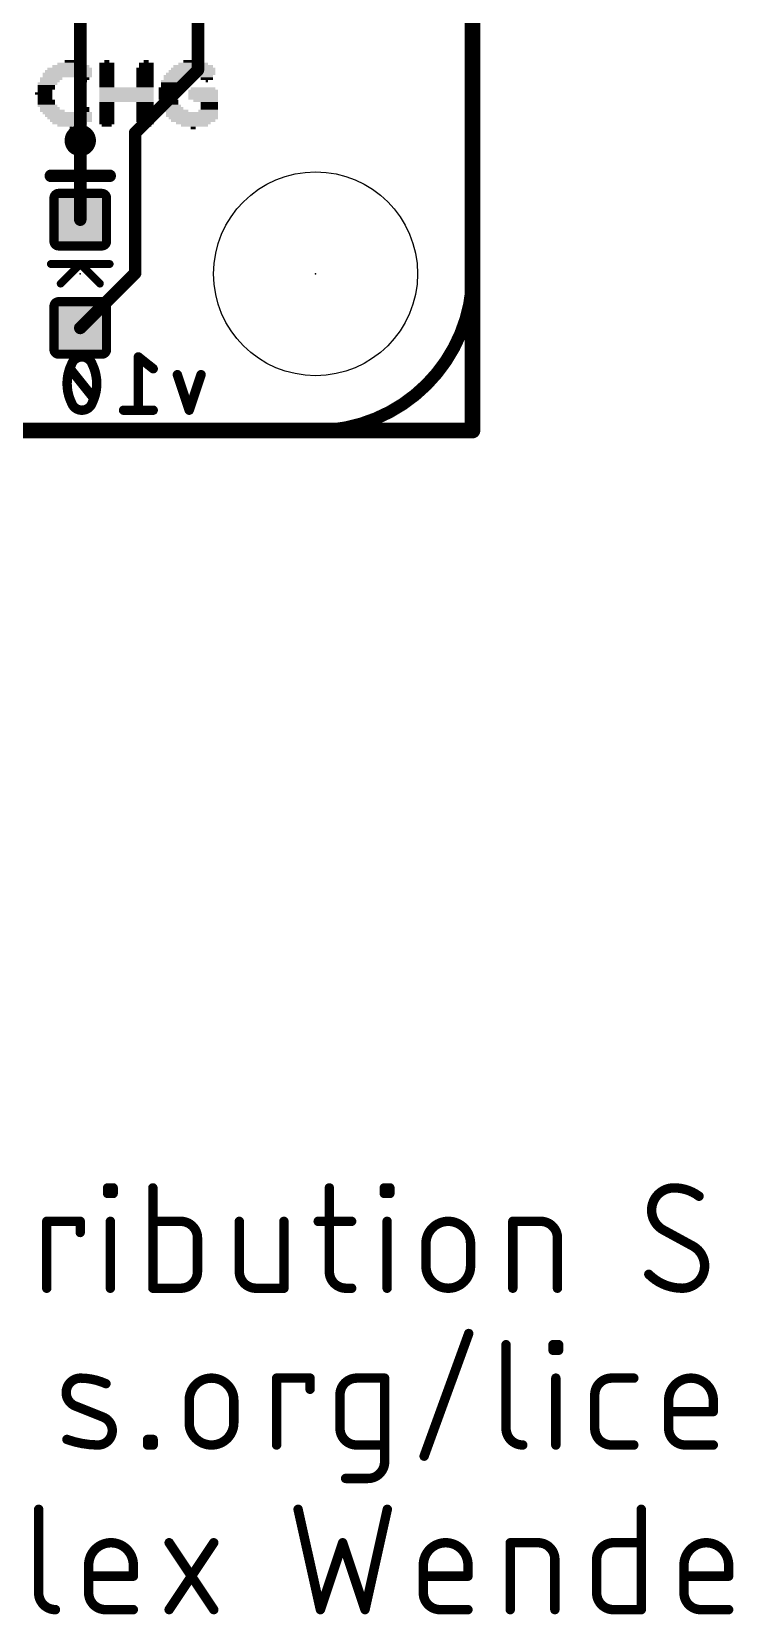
# Model space of a CAD drawing. Extents: x -33 to 53.6, y -19.6 to 58.5.
# Drawn here: x 15.72 to 27.08, y -19.18 to 6.46 of the extents above; entities that cross this region are included whole.
import ezdxf

# ---------------------------------------------------------------- set-up
doc = ezdxf.new("R2010")
doc.units = 0
for name, color, linetype in [('1', 12, 'CONTINUOUS'), ('16', 132, 'CONTINUOUS'), ('18', 110, 'CONTINUOUS'), ('20', 31, 'CONTINUOUS'), ('21', 41, 'CONTINUOUS'), ('23', 53, 'CONTINUOUS'), ('51', 53, 'CONTINUOUS')]:
    doc.layers.add(name, color=color, linetype=linetype)

# ---------------------------------------------------------------- blocks, each defined once
blk = doc.blocks.new('RECT160000X160000R30')
at = {"const_width": 0.15}
blk.add_lwpolyline([(0.425, -0.35), (0.425, 0.35, 0.4142), (0.35, 0.425), (-0.35, 0.425, 0.4142), (-0.425, 0.35), (-0.425, -0.35, 0.4142), (-0.35, -0.425), (0.35, -0.425, 0.4142)], format="xyb", close=True, dxfattribs=at)
blk.add_solid([(-0.3754, -0.3754), (0.3754, -0.3754), (-0.3754, 0.3754), (0.3754, 0.3754)])
blk = doc.blocks.new('RECT')
blk.add_solid([(-0.5, -0.5), (0.5, -0.5), (-0.5, 0.5), (0.5, 0.5)])
blk = doc.blocks.new('ROUNDV')
at = {"const_width": 0.5}
blk.add_lwpolyline([(0, -0.25, 1), (0, 0.25, 1), (0, -0.25)], format="xyb", dxfattribs=at)

msp = doc.modelspace()

# ---------------------------------------------------------------- linework, layer by layer
at = {"layer": '1'}
for points, const_width in [([(22.86, 0), (22.86, 53.213)], 0.254), ([(18.415, 5.842), (18.415, 9.564)], 0.2032), ([(17.399, 4.826), (18.415, 5.842)], 0.2032), ([(17.399, 2.552), (17.399, 4.826)], 0.2032), ([(16.51, 4.699), (16.51, 3.417)], 0.2032), ([(16.51, 1.663), (17.399, 2.552)], 0.2032), ([(0, 0), (22.86, 0)], 0.254)]:
    msp.add_lwpolyline(points, dxfattribs=dict(at, const_width=const_width))
for points, const_width in [([(18.4509, 5.8061, 1), (18.3791, 5.8779)], 0.1016), ([(18.3642, 5.842, 1), (18.4658, 5.842)], 0.1016), ([(17.4498, 4.826, 1), (17.3482, 4.826)], 0.1016), ([(17.3631, 4.8619, 1), (17.4349, 4.7901)], 0.1016), ([(16.5608, 4.699, 1), (16.4592, 4.699)], 0.1016), ([(16.4592, 3.417, 1), (16.5608, 3.417)], 0.1016), ([(17.3482, 2.552, 1), (17.4498, 2.552)], 0.1016), ([(17.4349, 2.5161, 1), (17.3631, 2.5879)], 0.1016), ([(16.4741, 1.6989, 1), (16.5459, 1.6271)], 0.1016), ([(22.7965, 0, 1), (22.9235, 0)], 0.127), ([(22.86, -0.0635, 1), (22.86, 0.0635)], 0.127)]:
    msp.add_lwpolyline(points, format="xyb", dxfattribs=dict(at, const_width=const_width))
at = {"layer": '16'}
for points, const_width in [([(22.86, 0), (22.86, 53.213)], 0.254), ([(16.51, 7.112), (16.51, 4.699)], 0.2032), ([(16.7284, 0.5221), (16.3446, 1.0019)], 0.1524), ([(17.6908, 1.0019), (17.4509, 1.1938)], 0.1524), ([(17.4509, 1.1938), (17.4509, 0.3302)], 0.1524), ([(18.2739, 0.3302), (18.082, 0.9059)], 0.1524), ([(18.4658, 0.9059), (18.2739, 0.3302)], 0.1524), ([(17.6908, 0.3302), (17.211, 0.3302)], 0.1524), ([(0, 0), (22.86, 0)], 0.254)]:
    msp.add_lwpolyline(points, dxfattribs=dict(at, const_width=const_width))
for points, const_width in [([(16.4592, 4.699, 1), (16.5608, 4.699)], 0.1016), ([(16.3686, 1.0739, 0.1139), (16.2966, 0.762)], 0.1524), ([(16.3744, 1.0257, 1), (16.3149, 0.9781)], 0.0762), ([(16.5365, 1.1938, 0.3205), (16.3686, 1.0739)], 0.1524), ([(16.3326, 1.0862, 1), (16.4046, 1.0615)], 0.0762), ([(16.4029, 1.0572, 1), (16.3344, 1.0905)], 0.0762), ([(16.7045, 1.0739, 0.3205), (16.5365, 1.1938)], 0.1524), ([(16.5365, 1.2319, 1), (16.5365, 1.1557)], 0.0762), ([(16.5365, 1.1557, 1), (16.5365, 1.2319)], 0.0762), ([(16.7764, 0.762, 0.1139), (16.7045, 1.0739)], 0.1524), ([(16.7387, 1.0905, 1), (16.6702, 1.0572)], 0.0762), ([(16.6684, 1.0615, 1), (16.7405, 1.0862)], 0.0762), ([(17.4747, 1.2236, 1), (17.4271, 1.164)], 0.0762), ([(17.489, 1.1938, 1), (17.4128, 1.1938)], 0.0762), ([(17.667, 0.9721, 1), (17.7146, 1.0316)], 0.0762), ([(16.2966, 0.762, 0.1139), (16.3686, 0.4501)], 0.1524), ([(16.3347, 0.762, 1), (16.2585, 0.762)], 0.0762), ([(16.2585, 0.762, 1), (16.3347, 0.762)], 0.0762), ([(16.7045, 0.4501, 0.1139), (16.7764, 0.762)], 0.1524), ([(16.8145, 0.762, 1), (16.7383, 0.762)], 0.0762), ([(16.7383, 0.762, 1), (16.8145, 0.762)], 0.0762), ([(18.1181, 0.918, 1), (18.0458, 0.8939)], 0.0762), ([(18.5019, 0.8939, 1), (18.4297, 0.918)], 0.0762), ([(16.3686, 0.4501, 0.3205), (16.5365, 0.3302)], 0.1524), ([(16.4046, 0.4625, 1), (16.3326, 0.4378)], 0.0762), ([(16.5365, 0.3302, 0.3205), (16.7045, 0.4501)], 0.1524), ([(16.7405, 0.4378, 1), (16.6684, 0.4625)], 0.0762), ([(16.6987, 0.4983, 1), (16.7582, 0.5459)], 0.0762), ([(16.3344, 0.4334, 1), (16.4029, 0.4668)], 0.0762), ([(16.5365, 0.3683, 1), (16.5365, 0.2921)], 0.0762), ([(16.5365, 0.2921, 1), (16.5365, 0.3683)], 0.0762), ([(16.6702, 0.4668, 1), (16.7387, 0.4334)], 0.0762), ([(17.211, 0.3683, 1), (17.211, 0.2921)], 0.0762), ([(17.4128, 0.3302, 1), (17.489, 0.3302)], 0.0762), ([(17.6908, 0.2921, 1), (17.6908, 0.3683)], 0.0762), ([(18.2377, 0.3422, 1), (18.31, 0.3182)], 0.0762), ([(18.2377, 0.3182, 1), (18.31, 0.3422)], 0.0762), ([(22.7965, 0, 1), (22.9235, 0)], 0.127), ([(22.86, -0.0635, 1), (22.86, 0.0635)], 0.127)]:
    msp.add_lwpolyline(points, format="xyb", dxfattribs=dict(at, const_width=const_width))
at = {"layer": '20', "const_width": 0.2032}
for points in [[(22.86, 2.54), (22.86, 55.88)], [(2.54, 0), (20.32, 0)]]:
    msp.add_lwpolyline(points, dxfattribs=at)
at = {"layer": '20'}
for points, const_width in [([(20.32, 0, 0.4142), (22.86, 2.54)], 0.2032), ([(22.9108, 2.54, 1), (22.8092, 2.54)], 0.1016), ([(22.8092, 2.54, 1), (22.9108, 2.54)], 0.1016), ([(20.32, 0.0508, 1), (20.32, -0.0508)], 0.1016), ([(20.32, -0.0508, 1), (20.32, 0.0508)], 0.1016)]:
    msp.add_lwpolyline(points, format="xyb", dxfattribs=dict(at, const_width=const_width))
msp.add_circle((20.32, 2.54), 1.651, dxfattribs=at)
at = {"layer": '21', "const_width": 0.2032}
msp.add_lwpolyline([(16.0338, 4.1275), (16.9863, 4.1275)], dxfattribs=at)
at = {"layer": '21', "const_width": 0.1016}
for points in [[(16.0338, 4.1783, 1), (16.0338, 4.0767)], [(16.9863, 4.0767, 1), (16.9863, 4.1783)]]:
    msp.add_lwpolyline(points, format="xyb", dxfattribs=at)
at = {"layer": '23'}
for p in [(16.51, 2.54), (20.32, 2.54)]:
    msp.add_point(p, dxfattribs=at)
at = {"layer": '51'}
for points, const_width in [([(16.0338, 2.7305, 1), (16.0338, 2.667)], 0.0635), ([(16.51, 2.7305, 1), (16.51, 2.667)], 0.0635), ([(16.5325, 2.7212, 1), (16.4875, 2.6763)], 0.0635), ([(16.5325, 2.6763, 1), (16.4875, 2.7212)], 0.0635), ([(16.51, 2.667, 1), (16.51, 2.7305)], 0.0635), ([(16.9863, 2.667, 1), (16.9863, 2.7305)], 0.0635), ([(16.17, 2.4037, 1), (16.215, 2.3588)], 0.0635), ([(16.805, 2.3588, 1), (16.85, 2.4037)], 0.0635), ([(16.9904, -12.2682, 1), (16.9142, -12.2682)], 0.0762), ([(16.9523, -12.2301, 1), (16.9523, -12.3063)], 0.0762), ([(16.9523, -12.3204, 1), (16.9523, -12.3966)], 0.0762), ([(17.0807, -12.2682, 1), (17.0045, -12.2682)], 0.0762), ([(17.0426, -12.3063, 1), (17.0426, -12.2301)], 0.0762), ([(17.0426, -12.3966, 1), (17.0426, -12.3204)], 0.0762), ([(17.7237, -12.2682, 1), (17.6475, -12.2682)], 0.0762), ([(20.5809, -12.2682, 1), (20.5047, -12.2682)], 0.0762), ([(21.4713, -12.2682, 1), (21.3951, -12.2682)], 0.0762), ([(21.4332, -12.2301, 1), (21.4332, -12.3063)], 0.0762), ([(21.4332, -12.3204, 1), (21.4332, -12.3966)], 0.0762), ([(21.5616, -12.2682, 1), (21.4854, -12.2682)], 0.0762), ([(21.5235, -12.3063, 1), (21.5235, -12.2301)], 0.0762), ([(21.5235, -12.3966, 1), (21.5235, -12.3204)], 0.0762), ([(26.1226, -12.2682, 0.4142), (25.7613, -12.6294)], 0.1524), ([(26.529, -12.4037, 0.1623), (26.1226, -12.2682)], 0.1524), ([(26.1226, -12.2301, 1), (26.1226, -12.3063)], 0.0762), ([(26.1226, -12.3063, 1), (26.1226, -12.2301)], 0.0762), ([(16.9142, -12.3585, 1), (16.9904, -12.3585)], 0.0762), ([(17.0045, -12.3585, 1), (17.0807, -12.3585)], 0.0762), ([(21.3951, -12.3585, 1), (21.4713, -12.3585)], 0.0762), ([(21.4854, -12.3585, 1), (21.5616, -12.3585)], 0.0762), ([(25.7613, -12.6294, 0.2656), (25.942, -12.9455)], 0.1524), ([(25.7994, -12.6294, 1), (25.7232, -12.6294)], 0.0762), ([(26.5061, -12.4341, 1), (26.5518, -12.3732)], 0.0762), ([(16.0054, -12.8101, 1), (15.9292, -12.8101)], 0.0762), ([(15.9673, -12.772, 1), (15.9673, -12.8482)], 0.0762), ([(16.5473, -12.8101, 1), (16.4711, -12.8101)], 0.0762), ([(16.5092, -12.8482, 1), (16.5092, -12.772)], 0.0762), ([(17.0355, -12.8101, 1), (16.9593, -12.8101)], 0.0762), ([(17.6856, -12.772, 1), (17.6856, -12.8482)], 0.0762), ([(18.4081, -13.081, 0.4142), (18.1372, -12.8101)], 0.1524), ([(18.1372, -12.772, 1), (18.1372, -12.8482)], 0.0762), ([(18.1372, -12.8482, 1), (18.1372, -12.772)], 0.0762), ([(19.1232, -12.8101, 1), (19.047, -12.8101)], 0.0762), ([(19.8457, -12.8101, 1), (19.7695, -12.8101)], 0.0762), ([(20.3622, -12.772, 1), (20.3622, -12.8482)], 0.0762), ([(20.904, -12.8482, 1), (20.904, -12.772)], 0.0762), ([(21.5165, -12.8101, 1), (21.4403, -12.8101)], 0.0762), ([(22.8296, -13.1713, 1), (22.1071, -13.1713)], 0.1524), ([(23.552, -12.8101, 1), (23.4758, -12.8101)], 0.0762), ([(23.5139, -12.772, 1), (23.5139, -12.8482)], 0.0762), ([(24.2364, -13.081, 0.4142), (23.9655, -12.8101)], 0.1524), ([(23.9655, -12.772, 1), (23.9655, -12.8482)], 0.0762), ([(23.9655, -12.8482, 1), (23.9655, -12.772)], 0.0762), ([(25.7232, -12.6294, 1), (25.7994, -12.6294)], 0.0762), ([(16.4711, -12.9907, 1), (16.5473, -12.9907)], 0.0762), ([(18.4462, -13.081, 1), (18.37, -13.081)], 0.0762), ([(18.37, -13.081, 1), (18.4462, -13.081)], 0.0762), ([(24.2745, -13.081, 1), (24.1983, -13.081)], 0.0762), ([(24.1983, -13.081, 1), (24.2745, -13.081)], 0.0762), ([(25.9602, -12.9121, 1), (25.9237, -12.979)], 0.0762), ([(25.9226, -12.9784, 1), (25.9613, -12.9127)], 0.0762), ([(22.1452, -13.1713, 1), (22.069, -13.1713)], 0.0762), ([(22.069, -13.1713, 1), (22.1452, -13.1713)], 0.0762), ([(22.8677, -13.1713, 1), (22.7915, -13.1713)], 0.0762), ([(22.7915, -13.1713, 1), (22.8677, -13.1713)], 0.0762), ([(26.458, -13.1836, 1), (26.4193, -13.2493)], 0.0762), ([(26.6193, -13.5326, 0.2656), (26.4387, -13.2165)], 0.1524), ([(26.4204, -13.2499, 1), (26.4569, -13.183)], 0.0762), ([(18.1372, -13.8938, 0.4142), (18.4081, -13.6229)], 0.1524), ([(18.4462, -13.6229, 1), (18.37, -13.6229)], 0.0762), ([(18.37, -13.6229, 1), (18.4462, -13.6229)], 0.0762), ([(19.0851, -13.6229, 0.4142), (19.356, -13.8938)], 0.1524), ([(19.1232, -13.6229, 1), (19.047, -13.6229)], 0.0762), ([(19.047, -13.6229, 1), (19.1232, -13.6229)], 0.0762), ([(20.5428, -13.6229, 0.4142), (20.8137, -13.8938)], 0.1524), ([(20.5809, -13.6229, 1), (20.5047, -13.6229)], 0.0762), ([(20.5047, -13.6229, 1), (20.5809, -13.6229)], 0.0762), ([(22.1071, -13.5326, 1), (22.8296, -13.5326)], 0.1524), ([(22.1452, -13.5326, 1), (22.069, -13.5326)], 0.0762), ([(22.069, -13.5326, 1), (22.1452, -13.5326)], 0.0762), ([(22.8677, -13.5326, 1), (22.7915, -13.5326)], 0.0762), ([(22.7915, -13.5326, 1), (22.8677, -13.5326)], 0.0762), ([(26.2581, -13.8938, 0.4142), (26.6193, -13.5326)], 0.1524), ([(26.6574, -13.5326, 1), (26.5812, -13.5326)], 0.0762), ([(26.5812, -13.5326, 1), (26.6574, -13.5326)], 0.0762), ([(17.6856, -13.8557, 1), (17.6856, -13.9319)], 0.0762), ([(18.1372, -13.8557, 1), (18.1372, -13.9319)], 0.0762), ([(18.1372, -13.9319, 1), (18.1372, -13.8557)], 0.0762), ([(19.356, -13.8557, 1), (19.356, -13.9319)], 0.0762), ([(19.356, -13.9319, 1), (19.356, -13.8557)], 0.0762), ([(19.8076, -13.9319, 1), (19.8076, -13.8557)], 0.0762), ([(20.8137, -13.8557, 1), (20.8137, -13.9319)], 0.0762), ([(20.8137, -13.9319, 1), (20.8137, -13.8557)], 0.0762), ([(20.904, -13.9319, 1), (20.904, -13.8557)], 0.0762), ([(25.7432, -13.6412, 1), (25.6891, -13.6949)], 0.0762), ([(25.7162, -13.668, 0.2), (26.2581, -13.8938)], 0.1524), ([(26.2581, -13.8557, 1), (26.2581, -13.9319)], 0.0762), ([(26.2581, -13.9319, 1), (26.2581, -13.8557)], 0.0762), ([(15.9292, -13.8938, 1), (16.0054, -13.8938)], 0.0762), ([(16.9593, -13.8938, 1), (17.0355, -13.8938)], 0.0762), ([(17.6475, -13.8938, 1), (17.7237, -13.8938)], 0.0762), ([(19.7695, -13.8938, 1), (19.8457, -13.8938)], 0.0762), ([(21.4403, -13.8938, 1), (21.5165, -13.8938)], 0.0762), ([(23.4758, -13.8938, 1), (23.552, -13.8938)], 0.0762), ([(24.1983, -13.8938, 1), (24.2745, -13.8938)], 0.0762), ([(22.8358, -14.6406, 1), (22.7642, -14.6146)], 0.0762), ([(23.4419, -14.8082, 1), (23.3657, -14.8082)], 0.0762), ([(24.2032, -14.8082, 1), (24.127, -14.8082)], 0.0762), ([(24.1651, -14.7701, 1), (24.1651, -14.8463)], 0.0762), ([(24.1651, -14.8604, 1), (24.1651, -14.9366)], 0.0762), ([(24.127, -14.8985, 1), (24.2032, -14.8985)], 0.0762), ([(24.2935, -14.8082, 1), (24.2173, -14.8082)], 0.0762), ([(24.2173, -14.8985, 1), (24.2935, -14.8985)], 0.0762), ([(24.2554, -14.8463, 1), (24.2554, -14.7701)], 0.0762), ([(24.2554, -14.9366, 1), (24.2554, -14.8604)], 0.0762), ([(16.5197, -15.3501, 0.8318), (16.4294, -15.8016)], 0.1524), ([(16.9261, -15.4404, 0.1026), (16.5197, -15.3501)], 0.1524), ([(16.5203, -15.312, 1), (16.5192, -15.3882)], 0.0762), ([(16.5192, -15.3882, 1), (16.5203, -15.312)], 0.0762), ([(16.9105, -15.4751, 1), (16.9418, -15.4056)], 0.0762), ([(18.9964, -15.7113, 1), (18.2739, -15.7113)], 0.1524), ([(19.7273, -15.3501, 1), (19.6511, -15.3501)], 0.0762), ([(19.6892, -15.312, 1), (19.6892, -15.3882)], 0.0762), ([(20.2692, -15.3501, 1), (20.193, -15.3501)], 0.0762), ([(20.2311, -15.3882, 1), (20.2311, -15.312)], 0.0762), ([(20.9864, -15.3501, 0.4142), (20.7155, -15.621)], 0.1524), ([(20.9864, -15.312, 1), (20.9864, -15.3882)], 0.0762), ([(20.9864, -15.3882, 1), (20.9864, -15.312)], 0.0762), ([(21.476, -15.3501, 1), (21.3998, -15.3501)], 0.0762), ([(21.4379, -15.3882, 1), (21.4379, -15.312)], 0.0762), ([(24.2484, -15.3501, 1), (24.1722, -15.3501)], 0.0762), ([(25.1117, -15.3501, 0.4142), (24.8408, -15.621)], 0.1524), ([(25.1117, -15.312, 1), (25.1117, -15.3882)], 0.0762), ([(25.1117, -15.3882, 1), (25.1117, -15.312)], 0.0762), ([(25.4729, -15.3882, 1), (25.4729, -15.312)], 0.0762), ([(26.7599, -15.7113, 1), (26.0374, -15.7113)], 0.1524), ([(18.312, -15.7113, 1), (18.2358, -15.7113)], 0.0762), ([(19.0345, -15.7113, 1), (18.9583, -15.7113)], 0.0762), ([(20.193, -15.5307, 1), (20.2692, -15.5307)], 0.0762), ([(20.7536, -15.621, 1), (20.6774, -15.621)], 0.0762), ([(20.6774, -15.621, 1), (20.7536, -15.621)], 0.0762), ([(24.8789, -15.621, 1), (24.8027, -15.621)], 0.0762), ([(24.8027, -15.621, 1), (24.8789, -15.621)], 0.0762), ([(26.0755, -15.7113, 1), (25.9993, -15.7113)], 0.0762), ([(26.798, -15.7113, 1), (26.7218, -15.7113)], 0.0762), ([(16.4436, -15.7663, 1), (16.4153, -15.837)], 0.0762), ([(16.4153, -15.837, 1), (16.4436, -15.7662)], 0.0762), ([(18.2358, -15.7113, 1), (18.312, -15.7113)], 0.0762), ([(18.9583, -15.7113, 1), (19.0345, -15.7113)], 0.0762), ([(25.9993, -15.7113, 1), (26.0755, -15.7113)], 0.0762), ([(26.0374, -15.8538, 1), (26.0374, -15.93)], 0.0762), ([(26.7218, -15.7113, 1), (26.798, -15.7113)], 0.0762), ([(26.7218, -15.8919, 1), (26.798, -15.8919)], 0.0762), ([(26.7599, -15.93, 1), (26.7599, -15.8538)], 0.0762), ([(16.7907, -16.4338, 0.8318), (16.881, -15.9822)], 0.1524), ([(16.8951, -15.9469, 1), (16.8668, -16.0176)], 0.0762), ([(16.8668, -16.0176, 1), (16.8951, -15.9469)], 0.0762), ([(18.2739, -16.0726, 1), (18.9964, -16.0726)], 0.1524), ([(18.312, -16.0726, 1), (18.2358, -16.0726)], 0.0762), ([(18.2358, -16.0726, 1), (18.312, -16.0726)], 0.0762), ([(19.0345, -16.0726, 1), (18.9583, -16.0726)], 0.0762), ([(18.9583, -16.0726, 1), (19.0345, -16.0726)], 0.0762), ([(20.7155, -16.1629, 0.4142), (20.9864, -16.4338)], 0.1524), ([(20.7536, -16.1629, 1), (20.6774, -16.1629)], 0.0762), ([(20.6774, -16.1629, 1), (20.7536, -16.1629)], 0.0762), ([(23.4038, -16.1629, 0.4142), (23.6747, -16.4338)], 0.1524), ([(23.4419, -16.1629, 1), (23.3657, -16.1629)], 0.0762), ([(23.3657, -16.1629, 1), (23.4419, -16.1629)], 0.0762), ([(24.8408, -16.1629, 0.4142), (25.1117, -16.4338)], 0.1524), ([(24.8789, -16.1629, 1), (24.8027, -16.1629)], 0.0762), ([(24.8027, -16.1629, 1), (24.8789, -16.1629)], 0.0762), ([(26.0374, -16.1629, 0.4142), (26.3083, -16.4338)], 0.1524), ([(26.0755, -16.1629, 1), (25.9993, -16.1629)], 0.0762), ([(25.9993, -16.1629, 1), (26.0755, -16.1629)], 0.0762), ([(16.3068, -16.3076, 1), (16.281, -16.3793)], 0.0762), ([(16.2939, -16.3435, 0.083), (16.7907, -16.4338)], 0.1524), ([(16.7912, -16.3957, 1), (16.7901, -16.4719)], 0.0762), ([(16.7901, -16.4719, 1), (16.7912, -16.3957)], 0.0762), ([(17.6381, -16.3435, 1), (17.5619, -16.3435)], 0.0762), ([(17.6, -16.3054, 1), (17.6, -16.3816)], 0.0762), ([(17.6, -16.3957, 1), (17.6, -16.4719)], 0.0762), ([(17.5619, -16.4338, 1), (17.6381, -16.4338)], 0.0762), ([(17.7284, -16.3435, 1), (17.6522, -16.3435)], 0.0762), ([(17.6522, -16.4338, 1), (17.7284, -16.4338)], 0.0762), ([(17.6903, -16.3816, 1), (17.6903, -16.3054)], 0.0762), ([(17.6903, -16.4719, 1), (17.6903, -16.3957)], 0.0762), ([(19.6511, -16.4338, 1), (19.7273, -16.4338)], 0.0762), ([(20.9864, -16.3957, 1), (20.9864, -16.4719)], 0.0762), ([(20.9864, -16.4719, 1), (20.9864, -16.3957)], 0.0762), ([(21.4379, -16.4719, 1), (21.4379, -16.3957)], 0.0762), ([(23.6747, -16.4719, 1), (23.6747, -16.3957)], 0.0762), ([(24.1722, -16.4338, 1), (24.2484, -16.4338)], 0.0762), ([(25.1117, -16.3957, 1), (25.1117, -16.4719)], 0.0762), ([(25.1117, -16.4719, 1), (25.1117, -16.3957)], 0.0762), ([(25.4729, -16.4719, 1), (25.4729, -16.3957)], 0.0762), ([(26.3083, -16.3957, 1), (26.3083, -16.4719)], 0.0762), ([(26.3083, -16.4719, 1), (26.3083, -16.3957)], 0.0762), ([(26.7599, -16.4719, 1), (26.7599, -16.3957)], 0.0762), ([(21.167, -16.9757, 0.4142), (21.4379, -16.7047)], 0.1524), ([(21.476, -16.7047, 1), (21.3998, -16.7047)], 0.0762), ([(22.0417, -16.6014, 1), (22.1133, -16.6274)], 0.0762), ([(20.8058, -16.9376, 1), (20.8058, -17.0138)], 0.0762), ([(21.167, -16.9376, 1), (21.167, -17.0138)], 0.0762), ([(21.167, -17.0138, 1), (21.167, -16.9376)], 0.0762), ([(21.3998, -16.7047, 1), (21.476, -16.7047)], 0.0762), ([(15.8745, -17.4752, 1), (15.7983, -17.4752)], 0.0762), ([(20.0738, -17.4669, 1), (19.9995, -17.4835)], 0.0762), ([(21.5188, -17.4835, 1), (21.4444, -17.4669)], 0.0762), ([(25.6321, -17.4752, 1), (25.5559, -17.4752)], 0.0762), ([(17.3689, -18.3783, 1), (16.6464, -18.3783)], 0.1524), ([(17.9807, -17.9959, 1), (17.9173, -18.0382)], 0.0762), ([(18.7032, -18.0382, 1), (18.6398, -17.9959)], 0.0762), ([(20.7953, -18.005, 1), (20.723, -18.0291)], 0.0762), ([(20.7953, -18.0291, 1), (20.723, -18.005)], 0.0762), ([(22.7877, -18.3783, 1), (22.0652, -18.3783)], 0.1524), ([(23.5101, -18.0171, 1), (23.4339, -18.0171)], 0.0762), ([(23.472, -17.979, 1), (23.472, -18.0552)], 0.0762), ([(24.1945, -18.288, 0.4142), (23.9236, -18.0171)], 0.1524), ([(23.9236, -17.979, 1), (23.9236, -18.0552)], 0.0762), ([(23.9236, -18.0552, 1), (23.9236, -17.979)], 0.0762), ([(25.1424, -18.0171, 0.4142), (24.8715, -18.288)], 0.1524), ([(25.1424, -17.979, 1), (25.1424, -18.0552)], 0.0762), ([(25.1424, -18.0552, 1), (25.1424, -17.979)], 0.0762), ([(25.594, -18.0552, 1), (25.594, -17.979)], 0.0762), ([(27.0081, -18.3783, 1), (26.2857, -18.3783)], 0.1524), ([(16.6845, -18.3783, 1), (16.6083, -18.3783)], 0.0762), ([(16.6083, -18.3783, 1), (16.6845, -18.3783)], 0.0762), ([(17.407, -18.3783, 1), (17.3308, -18.3783)], 0.0762), ([(17.3308, -18.3783, 1), (17.407, -18.3783)], 0.0762), ([(22.1033, -18.3783, 1), (22.0271, -18.3783)], 0.0762), ([(22.0271, -18.3783, 1), (22.1033, -18.3783)], 0.0762), ([(22.8258, -18.3783, 1), (22.7496, -18.3783)], 0.0762), ([(22.7496, -18.3783, 1), (22.8258, -18.3783)], 0.0762), ([(24.2326, -18.288, 1), (24.1564, -18.288)], 0.0762), ([(24.1564, -18.288, 1), (24.2326, -18.288)], 0.0762), ([(24.9096, -18.288, 1), (24.8334, -18.288)], 0.0762), ([(24.8334, -18.288, 1), (24.9096, -18.288)], 0.0762), ([(26.3238, -18.3783, 1), (26.2476, -18.3783)], 0.0762), ([(26.2476, -18.3783, 1), (26.3238, -18.3783)], 0.0762), ([(27.0462, -18.3783, 1), (26.97, -18.3783)], 0.0762), ([(26.97, -18.3783, 1), (27.0462, -18.3783)], 0.0762), ([(16.6464, -18.5208, 1), (16.6464, -18.597)], 0.0762), ([(17.3308, -18.5589, 1), (17.407, -18.5589)], 0.0762), ([(17.3689, -18.597, 1), (17.3689, -18.5208)], 0.0762), ([(22.0652, -18.5208, 1), (22.0652, -18.597)], 0.0762), ([(22.7496, -18.5589, 1), (22.8258, -18.5589)], 0.0762), ([(22.7877, -18.597, 1), (22.7877, -18.5208)], 0.0762), ([(26.2857, -18.5208, 1), (26.2857, -18.597)], 0.0762), ([(26.97, -18.5589, 1), (27.0462, -18.5589)], 0.0762), ([(27.0081, -18.597, 1), (27.0081, -18.5208)], 0.0762), ([(15.8364, -18.8299, 0.4142), (16.1074, -19.1008)], 0.1524), ([(15.8745, -18.8299, 1), (15.7983, -18.8299)], 0.0762), ([(15.7983, -18.8299, 1), (15.8745, -18.8299)], 0.0762), ([(16.6464, -18.8299, 0.4142), (16.9173, -19.1008)], 0.1524), ([(16.6845, -18.8299, 1), (16.6083, -18.8299)], 0.0762), ([(16.6083, -18.8299, 1), (16.6845, -18.8299)], 0.0762), ([(22.0652, -18.8299, 0.4142), (22.3362, -19.1008)], 0.1524), ([(22.1033, -18.8299, 1), (22.0271, -18.8299)], 0.0762), ([(22.0271, -18.8299, 1), (22.1033, -18.8299)], 0.0762), ([(24.8715, -18.8299, 0.4142), (25.1424, -19.1008)], 0.1524), ([(24.9096, -18.8299, 1), (24.8334, -18.8299)], 0.0762), ([(24.8334, -18.8299, 1), (24.9096, -18.8299)], 0.0762), ([(26.2857, -18.8299, 0.4142), (26.5566, -19.1008)], 0.1524), ([(26.3238, -18.8299, 1), (26.2476, -18.8299)], 0.0762), ([(26.2476, -18.8299, 1), (26.3238, -18.8299)], 0.0762), ([(16.1074, -19.1389, 1), (16.1074, -19.0627)], 0.0762), ([(16.9173, -19.0627, 1), (16.9173, -19.1389)], 0.0762), ([(16.9173, -19.1389, 1), (16.9173, -19.0627)], 0.0762), ([(17.3689, -19.1389, 1), (17.3689, -19.0627)], 0.0762), ([(17.9173, -19.0797, 1), (17.9807, -19.1219)], 0.0762), ([(18.6398, -19.1219, 1), (18.7032, -19.0797)], 0.0762), ([(20.3617, -19.0888, 1), (20.434, -19.1128)], 0.0762), ([(20.3607, -19.1091, 1), (20.4351, -19.0925)], 0.0762), ([(21.0832, -19.0925, 1), (21.1576, -19.1091)], 0.0762), ([(21.0842, -19.1128, 1), (21.1565, -19.0888)], 0.0762), ([(22.3362, -19.0627, 1), (22.3362, -19.1389)], 0.0762), ([(22.3362, -19.1389, 1), (22.3362, -19.0627)], 0.0762), ([(22.7877, -19.1389, 1), (22.7877, -19.0627)], 0.0762), ([(23.4339, -19.1008, 1), (23.5101, -19.1008)], 0.0762), ([(24.1564, -19.1008, 1), (24.2326, -19.1008)], 0.0762), ([(25.1424, -19.0627, 1), (25.1424, -19.1389)], 0.0762), ([(25.1424, -19.1389, 1), (25.1424, -19.0627)], 0.0762), ([(25.5559, -19.1008, 1), (25.6321, -19.1008)], 0.0762), ([(25.594, -19.1389, 1), (25.594, -19.0627)], 0.0762), ([(26.5566, -19.0627, 1), (26.5566, -19.1389)], 0.0762), ([(26.5566, -19.1389, 1), (26.5566, -19.0627)], 0.0762), ([(27.0081, -19.1389, 1), (27.0081, -19.0627)], 0.0762)]:
    msp.add_lwpolyline(points, format="xyb", dxfattribs=dict(at, const_width=const_width))
for points, const_width in [([(16.0338, 2.6987), (16.51, 2.6987)], 0.127), ([(16.51, 2.6987), (16.1925, 2.3813)], 0.127), ([(16.51, 2.6987), (16.9863, 2.6987)], 0.127), ([(16.51, 2.6987), (16.8275, 2.3813)], 0.127), ([(16.9523, -12.3585), (16.9523, -12.2682)], 0.1524), ([(16.9523, -12.2682), (17.0426, -12.2682)], 0.1524), ([(17.0426, -12.3585), (16.9523, -12.3585)], 0.1524), ([(17.0426, -12.2682), (17.0426, -12.3585)], 0.1524), ([(17.6856, -12.2682), (17.6856, -13.8938)], 0.1524), ([(20.5428, -12.2682), (20.5428, -13.6229)], 0.1524), ([(21.4332, -12.3585), (21.4332, -12.2682)], 0.1524), ([(21.4332, -12.2682), (21.5235, -12.2682)], 0.1524), ([(21.5235, -12.3585), (21.4332, -12.3585)], 0.1524), ([(21.5235, -12.2682), (21.5235, -12.3585)], 0.1524), ([(15.9673, -13.8938), (15.9673, -12.8101)], 0.1524), ([(15.9673, -12.8101), (16.5092, -12.8101)], 0.1524), ([(16.5092, -12.8101), (16.5092, -12.9907)], 0.1524), ([(16.9974, -13.8938), (16.9974, -12.8101)], 0.1524), ([(18.1372, -12.8101), (17.6856, -12.8101)], 0.1524), ([(19.0851, -12.8101), (19.0851, -13.6229)], 0.1524), ([(19.8076, -13.8938), (19.8076, -12.8101)], 0.1524), ([(20.3622, -12.8101), (20.904, -12.8101)], 0.1524), ([(21.4784, -13.8938), (21.4784, -12.8101)], 0.1524), ([(23.5139, -13.8938), (23.5139, -12.8101)], 0.1524), ([(23.5139, -12.8101), (23.9655, -12.8101)], 0.1524), ([(18.4081, -13.6229), (18.4081, -13.081)], 0.1524), ([(24.2364, -13.081), (24.2364, -13.8938)], 0.1524), ([(26.4387, -13.2165), (25.942, -12.9455)], 0.1524), ([(22.1071, -13.5326), (22.1071, -13.1713)], 0.1524), ([(22.8296, -13.1713), (22.8296, -13.5326)], 0.1524), ([(17.6856, -13.8938), (18.1372, -13.8938)], 0.1524), ([(19.356, -13.8938), (19.8076, -13.8938)], 0.1524), ([(20.8137, -13.8938), (20.904, -13.8938)], 0.1524), ([(22.0775, -16.6144), (22.8, -14.6276)], 0.1524), ([(23.4038, -14.8082), (23.4038, -16.1629)], 0.1524), ([(24.1651, -14.8985), (24.1651, -14.8082)], 0.1524), ([(24.1651, -14.8082), (24.2554, -14.8082)], 0.1524), ([(24.2554, -14.8985), (24.1651, -14.8985)], 0.1524), ([(24.2554, -14.8082), (24.2554, -14.8985)], 0.1524), ([(19.6892, -16.4338), (19.6892, -15.3501)], 0.1524), ([(19.6892, -15.3501), (20.2311, -15.3501)], 0.1524), ([(20.2311, -15.3501), (20.2311, -15.5307)], 0.1524), ([(20.9864, -15.3501), (21.4379, -15.3501)], 0.1524), ([(21.4379, -15.3501), (21.4379, -16.7047)], 0.1524), ([(24.2103, -16.4338), (24.2103, -15.3501)], 0.1524), ([(25.1117, -15.3501), (25.4729, -15.3501)], 0.1524), ([(18.2739, -16.0726), (18.2739, -15.7113)], 0.1524), ([(18.9964, -15.7113), (18.9964, -16.0726)], 0.1524), ([(20.7155, -16.1629), (20.7155, -15.621)], 0.1524), ([(24.8408, -16.1629), (24.8408, -15.621)], 0.1524), ([(26.0374, -16.1629), (26.0374, -15.7113)], 0.1524), ([(26.7599, -15.7113), (26.7599, -15.8919)], 0.1524), ([(16.881, -15.9822), (16.4294, -15.8016)], 0.1524), ([(26.7599, -15.8919), (26.0374, -15.8919)], 0.1524), ([(17.6, -16.4338), (17.6, -16.3435)], 0.1524), ([(17.6, -16.3435), (17.6903, -16.3435)], 0.1524), ([(17.6903, -16.4338), (17.6, -16.4338)], 0.1524), ([(17.6903, -16.3435), (17.6903, -16.4338)], 0.1524), ([(21.4379, -16.4338), (20.9864, -16.4338)], 0.1524), ([(25.4729, -16.4338), (25.1117, -16.4338)], 0.1524), ([(26.7599, -16.4338), (26.3083, -16.4338)], 0.1524), ([(21.167, -16.9757), (20.8058, -16.9757)], 0.1524), ([(15.8364, -17.4752), (15.8364, -18.8299)], 0.1524), ([(20.0366, -17.4752), (20.3979, -19.1008)], 0.1524), ([(21.1204, -19.1008), (21.4816, -17.4752)], 0.1524), ([(25.594, -17.4752), (25.594, -19.1008)], 0.1524), ([(17.949, -19.1008), (18.6715, -18.0171)], 0.1524), ([(17.949, -18.0171), (18.6715, -19.1008)], 0.1524), ([(20.3979, -19.1008), (20.7591, -18.0171)], 0.1524), ([(20.7591, -18.0171), (21.1204, -19.1008)], 0.1524), ([(23.472, -19.1008), (23.472, -18.0171)], 0.1524), ([(23.472, -18.0171), (23.9236, -18.0171)], 0.1524), ([(25.1424, -18.0171), (25.594, -18.0171)], 0.1524), ([(16.6464, -18.8299), (16.6464, -18.3783)], 0.1524), ([(17.3689, -18.3783), (17.3689, -18.5589)], 0.1524), ([(22.0652, -18.8299), (22.0652, -18.3783)], 0.1524), ([(22.7877, -18.3783), (22.7877, -18.5589)], 0.1524), ([(24.1945, -18.288), (24.1945, -19.1008)], 0.1524), ([(24.8715, -18.8299), (24.8715, -18.288)], 0.1524), ([(26.2857, -18.8299), (26.2857, -18.3783)], 0.1524), ([(27.0081, -18.3783), (27.0081, -18.5589)], 0.1524), ([(17.3689, -18.5589), (16.6464, -18.5589)], 0.1524), ([(22.7877, -18.5589), (22.0652, -18.5589)], 0.1524), ([(27.0081, -18.5589), (26.2857, -18.5589)], 0.1524), ([(17.3689, -19.1008), (16.9173, -19.1008)], 0.1524), ([(22.7877, -19.1008), (22.3362, -19.1008)], 0.1524), ([(25.594, -19.1008), (25.1424, -19.1008)], 0.1524), ([(27.0081, -19.1008), (26.5566, -19.1008)], 0.1524)]:
    msp.add_lwpolyline(points, dxfattribs=dict(at, const_width=const_width))

# ---------------------------------------------------------------- block references
at = {"layer": '1'}
for p in [(16.51, 3.417), (16.51, 1.663)]:
    msp.add_blockref('RECT160000X160000R30', p, dxfattribs=at)
at = {"layer": '18', "xscale": 0.508, "yscale": 0.508}
msp.add_blockref('ROUNDV', (16.51, 4.699), dxfattribs=at)
msp.add_blockref('ROUNDV', (16.51, 4.699), dxfattribs=at)
at = {"layer": '21', "yscale": 0.04}
for p, xscale in [((16.359, 5.901), 0.6), ((16.359, 5.941), 0.44), ((16.359, 5.981), 0.2), ((16.939, 5.941), 0.24), ((16.939, 5.901), 0.24), ((16.939, 5.981), 0.08), ((17.579, 5.941), 0.24), ((17.579, 5.901), 0.24), ((17.579, 5.981), 0.08), ((18.339, 5.901), 0.64), ((18.339, 5.941), 0.48), ((18.319, 5.981), 0.28), ((15.979, 5.621), 0.32), ((16.039, 5.701), 0.36), ((16.019, 5.661), 0.32), ((16.299, 5.781), 0.8), ((16.299, 5.741), 0.8), ((16.319, 5.821), 0.76), ((16.339, 5.861), 0.72), ((16.559, 5.701), 0.2), ((16.579, 5.661), 0.08), ((16.939, 5.861), 0.24), ((16.939, 5.821), 0.24), ((16.939, 5.781), 0.24), ((16.939, 5.741), 0.24), ((16.939, 5.701), 0.24), ((16.939, 5.661), 0.24), ((16.939, 5.621), 0.24), ((17.559, 5.861), 0.28), ((17.559, 5.821), 0.28), ((17.559, 5.781), 0.28), ((17.559, 5.741), 0.28), ((17.559, 5.701), 0.28), ((17.559, 5.661), 0.28), ((17.559, 5.621), 0.28), ((17.979, 5.661), 0.32), ((17.959, 5.621), 0.28), ((18.259, 5.741), 0.8), ((18.019, 5.701), 0.32), ((18.299, 5.781), 0.8), ((18.319, 5.821), 0.76), ((18.339, 5.861), 0.72), ((18.559, 5.701), 0.2), ((18.559, 5.661), 0.04), ((15.919, 5.461), 0.28), ((15.959, 5.581), 0.28), ((15.959, 5.541), 0.28), ((15.939, 5.501), 0.24), ((15.939, 5.421), 0.24), ((15.939, 5.381), 0.24), ((16.939, 5.581), 0.24), ((17.259, 5.541), 0.88), ((17.259, 5.501), 0.88), ((17.259, 5.461), 0.88), ((17.259, 5.421), 0.88), ((17.259, 5.381), 0.88), ((17.559, 5.581), 0.28), ((17.919, 5.541), 0.28), ((17.919, 5.501), 0.28), ((17.919, 5.461), 0.28), ((17.919, 5.421), 0.28), ((17.919, 5.381), 0.28), ((17.959, 5.581), 0.28), ((18.499, 5.501), 0.48), ((18.499, 5.461), 0.48), ((18.499, 5.421), 0.48), ((18.499, 5.381), 0.48), ((18.499, 5.541), 0.4), ((15.959, 5.341), 0.28), ((15.959, 5.301), 0.28), ((15.979, 5.261), 0.32), ((16.019, 5.221), 0.32), ((16.059, 5.181), 0.4), ((16.299, 5.141), 0.8), ((16.539, 5.181), 0.24), ((16.579, 5.221), 0.16), ((17.259, 5.341), 0.88), ((16.939, 5.301), 0.24), ((16.939, 5.261), 0.24), ((16.939, 5.221), 0.24), ((16.939, 5.181), 0.24), ((16.939, 5.141), 0.24), ((17.559, 5.301), 0.28), ((17.559, 5.261), 0.28), ((17.559, 5.221), 0.28), ((17.559, 5.181), 0.28), ((17.559, 5.141), 0.28), ((17.959, 5.341), 0.28), ((17.959, 5.301), 0.28), ((17.979, 5.261), 0.32), ((18.019, 5.221), 0.32), ((18.059, 5.181), 0.4), ((18.319, 5.141), 0.84), ((18.539, 5.341), 0.4), ((18.579, 5.181), 0.32), ((18.599, 5.301), 0.28), ((18.599, 5.261), 0.28), ((18.599, 5.221), 0.28), ((16.319, 5.101), 0.76), ((16.339, 5.061), 0.72), ((16.359, 5.021), 0.68), ((16.339, 4.981), 0.56), ((16.339, 4.941), 0.4), ((16.359, 4.901), 0.04), ((16.939, 5.101), 0.24), ((16.939, 5.061), 0.24), ((16.939, 5.021), 0.24), ((16.939, 4.981), 0.24), ((16.939, 4.941), 0.16), ((17.559, 5.101), 0.28), ((17.559, 5.061), 0.28), ((17.559, 5.021), 0.28), ((17.579, 4.981), 0.24), ((17.559, 4.941), 0.2), ((18.319, 5.101), 0.84), ((18.339, 5.061), 0.8), ((18.339, 5.021), 0.72), ((18.339, 4.981), 0.56), ((18.359, 4.941), 0.44), ((18.339, 4.901), 0.08)]:
    msp.add_blockref('RECT', p, dxfattribs=dict(at, xscale=xscale))

doc.saveas('drawing.dxf')
